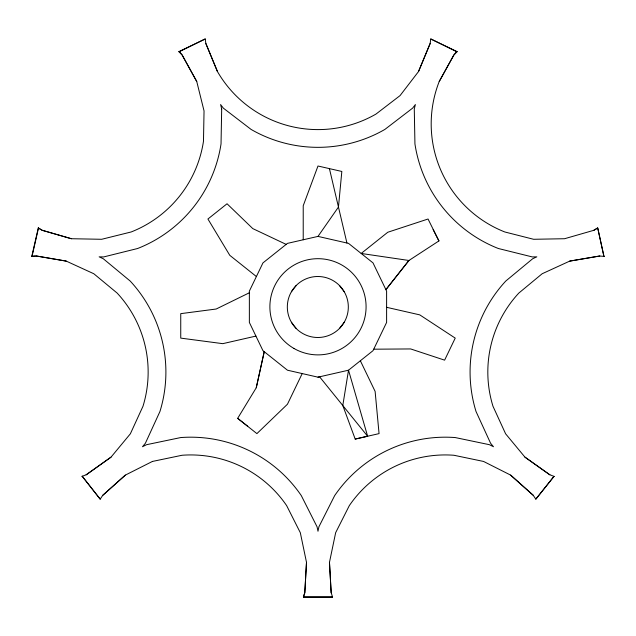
<?xml version="1.0" encoding="UTF-8"?>
<svg xmlns="http://www.w3.org/2000/svg" width="636" height="636" viewBox="0 0 636 636"><rect width="100%" height="100%" fill="white"/><g stroke="black" fill="none" stroke-linecap="round" stroke-linejoin="round"><path stroke-width="0.95" d="M152.394 461.45L182.063 455.257A116.086 116.086 0 0 1 286.653 505.628L300.311 532.682L306.496 562.343L304.803 592.855L303.42 597.045L332.549 597.045L303.42 597.045M306.496 562.343L304.803 592.601L303.42 596.791M597.721 227.998L603.954 256.451L597.721 227.998L593.945 230.272L564.577 238.723L533.62 239.287L504.865 231.989A116.086 116.086 0 0 1 439.214 81.519L453.873 54.99L457.046 51.596L430.803 38.963L430.119 43.55L418.52 71.55L400.068 95.591L376.027 114.043A116.086 116.086 0 0 1 217.448 71.55L205.849 43.55L205.213 38.955L178.978 51.596L182.095 54.99L196.755 81.519L204.045 110.934L203.48 141.232A116.086 116.086 0 0 1 131.103 231.989L101.688 239.287L71.383 238.723L42.27 230.335L38.279 227.942L31.8 256.34L36.395 256.038L66.271 261.118L93.818 273.75L117.159 293.085A116.086 116.086 0 0 1 142.989 406.261L130.356 433.808L111.014 457.149L86.162 474.861M331.173 592.855L329.472 562.343L335.657 532.682L349.315 505.628A116.086 116.086 0 0 1 453.905 455.257L483.575 461.45L510.628 475.108L533.421 495.452M256.26 387.753L264.234 351.692L256.26 387.753L237.665 418.345L247.73 426.303M32.007 256.451L38.494 228.054M418.52 71.55L430.23 43.328M302.203 373.57L287.448 404.226L256.904 433.617L237.665 418.345M430.803 38.963L456.934 51.818M439.214 81.519L453.985 54.776L457.046 51.596M100.194 499.165L82.171 476.213L100.194 499.165L102.746 495.301L125.34 475.108L152.394 461.45M317.984 236.401L348.52 243.373L373.014 262.899L386.609 291.121L386.609 322.452L373.014 350.675L348.52 370.2L317.984 377.172L287.448 370.2L262.954 350.675L249.36 322.452L249.36 291.121L262.954 262.899L287.448 243.373L317.984 236.401L338.463 207.05L341.834 171.458L317.984 166.012L303.221 205.746L303.221 239.772M291.407 291.749L296.257 285.429M339.393 328.566L344.235 322.245M438.92 240.925L408.725 260.617L385.893 289.642L408.988 260.49L361.176 253.462L387.777 232.251L428.044 219.015L438.92 240.925L433.132 229.588M535.838 499.141L553.996 476.372L535.838 499.141L533.222 495.301L510.628 475.108M102.603 495.484L125.34 475.108M317.984 377.172L319.582 376.806L342.804 405.53L355.198 439.078L379.064 433.617L375.121 391.41L360.358 360.763M111.014 457.149L86.305 474.687L82.036 476.396M593.698 230.335L597.474 228.054M249.36 292.767L216.192 309.017L180.743 313.651L180.743 338.114L222.767 343.663L255.934 336.086M179.034 51.818L205.213 38.955M599.812 255.982L569.697 261.118L542.15 273.75L518.809 293.085A116.086 116.086 0 0 0 492.98 406.261L505.612 433.808L524.954 457.149L549.87 474.838M355.198 439.078L367.624 436.232L348.52 370.2L342.788 405.545L367.624 436.232M569.689 261.118L599.573 256.038L604.2 256.395M31.8 256.34L35.314 256.006M373.73 349.196L410.657 348.941L444.612 360.151L455.225 338.114L419.776 314.876L386.609 307.307M36.188 255.926L66.279 261.118M71.391 238.723L42.056 230.216L38.279 227.942M553.996 476.372L549.663 474.679L524.954 457.149M286.16 244.391L252.778 228.594L227.044 203.766L207.924 219.015L229.787 255.33L256.387 276.541M178.978 51.596L182.031 54.768L196.755 81.519M339.393 285.429L344.235 291.749M291.407 322.245L296.257 328.566A30.504 30.504 0 0 0 347.288 314.892A30.504 30.504 0 0 0 309.931 277.535A30.504 30.504 0 0 0 296.257 328.566M205.794 43.328L217.448 71.55M332.549 597.045L331.165 592.601L329.472 562.343M329.424 168.62L346.922 243.008M221.686 108.947L221.034 143.879A133.838 133.838 0 0 1 137.583 248.517L103.676 256.928L99.152 256.841L103.263 258.725L130.165 281.017A133.838 133.838 0 0 1 159.946 411.5L145.382 443.252L142.496 446.734L146.534 444.699L180.735 437.56A133.838 133.838 0 0 1 301.313 495.627L317.062 526.815L317.984 531.243L318.906 526.815L334.655 495.627A133.838 133.838 0 0 1 455.233 437.56L489.434 444.699L493.472 446.734L490.587 443.252L476.022 411.5A133.838 133.838 0 0 1 505.803 281.017L532.706 258.725L536.816 256.841L532.292 256.928L498.385 248.517A133.838 133.838 0 0 1 414.934 143.879L414.282 108.947L415.372 104.558L412.621 108.144L384.899 129.41A133.838 133.838 0 0 1 251.069 129.41L223.347 108.144L220.597 104.558L221.686 108.947M293.935 348.441A48.098 48.098 0 0 0 366.082 306.783A48.098 48.098 0 0 0 293.935 265.132A48.098 48.098 0 0 0 293.935 348.441"/></g></svg>
